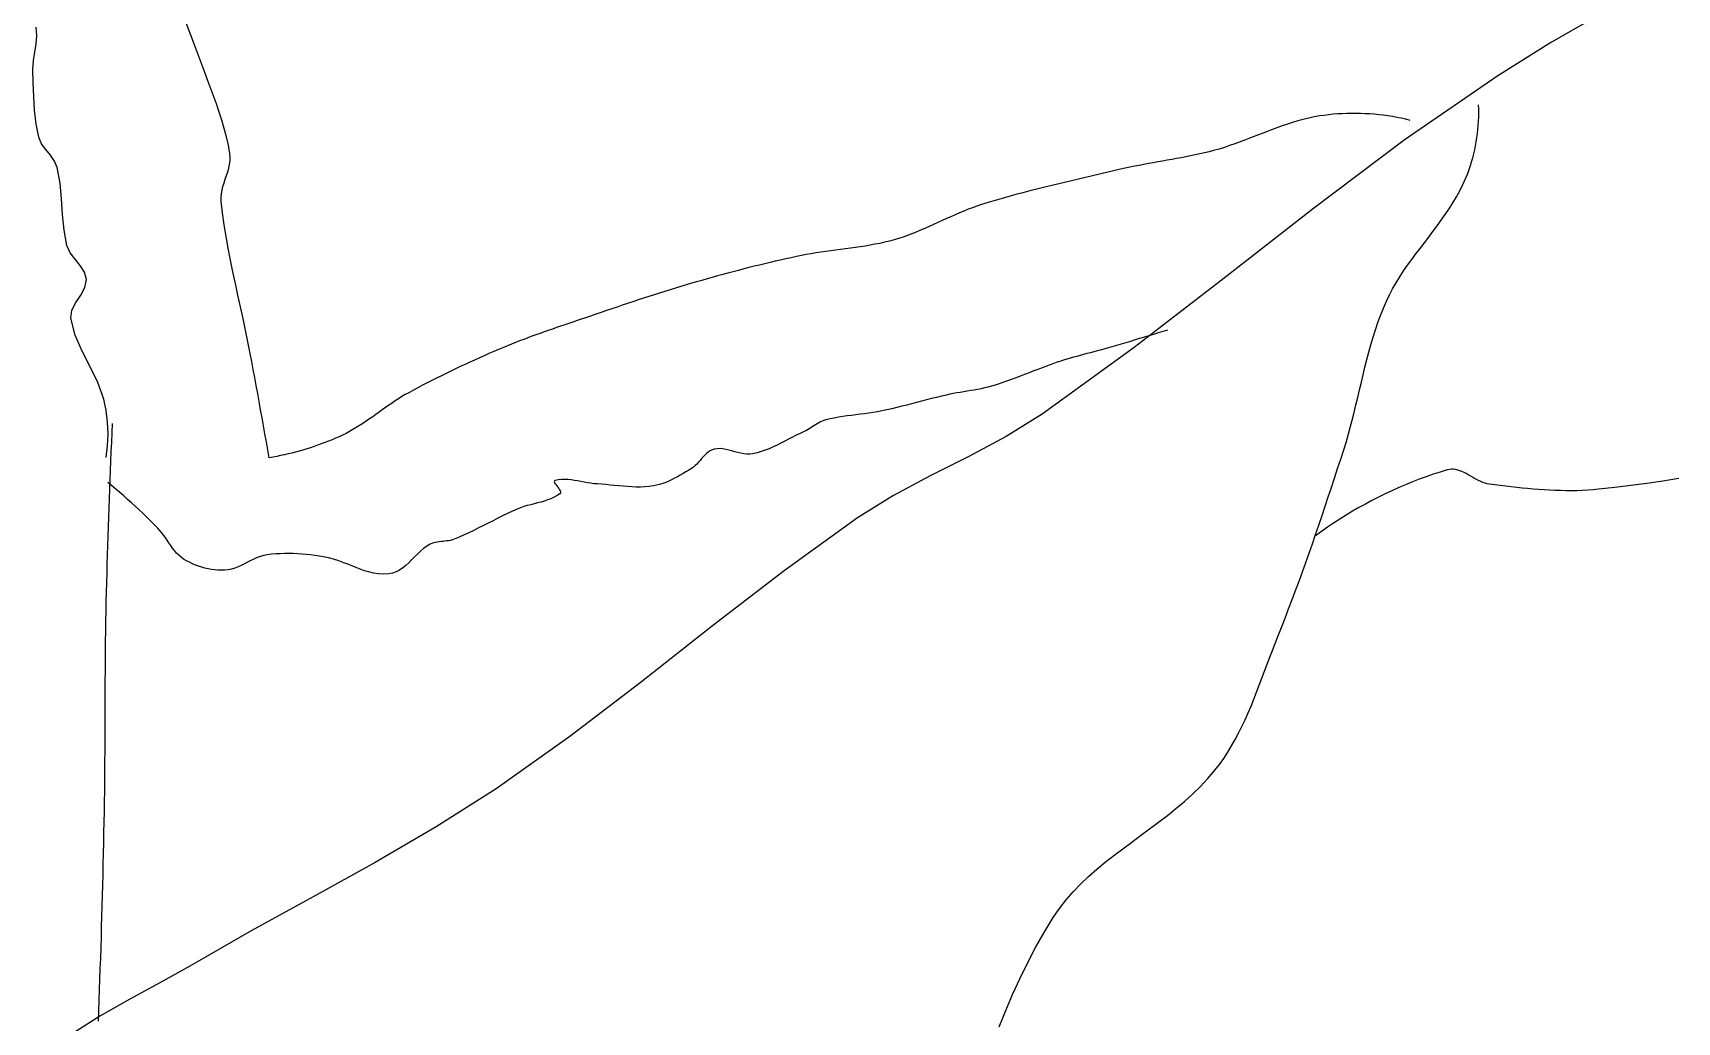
# Model space of a CAD drawing. Header units: millimetres. Extents: x -733 to 20318, y 212 to 20507.
# Drawn here: x 14593 to 15343, y 15211 to 15662 of the extents above; entities that cross this region are included whole.
import ezdxf

# ---------------------------------------------------------------- set-up
doc = ezdxf.new("R2010")
doc.units = ezdxf.units.MM
doc.layers.get('0').update_dxf_attribs({"color": 250})

msp = doc.modelspace()

# ---------------------------------------------------------------- linework, layer by layer
at = {"color": 18, "true_color": 0x000000}
for p, q in [((15310.58, 15672.04), (15285.47, 15657.67)), ((14594.85, 15660.8), (14594.57, 15664.59)), ((14665.06, 15660.92), (14662.91, 15666.51)), ((14593.84, 15653.15), (14594.49, 15656.98)), ((14594.49, 15656.98), (14594.85, 15660.8)), ((14667.14, 15655.3), (14665.06, 15660.92)), ((15285.47, 15657.67), (15261, 15642.38)), ((14593.03, 15645.46), (14593.24, 15649.3)), ((14593.24, 15649.3), (14593.84, 15653.15)), ((14668.49, 15651.63), (14667.14, 15655.3)), ((14669.87, 15647.96), (14668.49, 15651.63)), ((14593.17, 15639.2), (14593.03, 15645.46)), ((14671.28, 15644.29), (14669.87, 15647.96)), ((14672.68, 15640.62), (14671.28, 15644.29)), ((14674.08, 15636.95), (14672.68, 15640.62)), ((15261, 15642.38), (15218.39, 15613.07)), ((14593.39, 15632.94), (14593.17, 15639.2)), ((14675.45, 15633.27), (14674.08, 15636.95)), ((14676.77, 15629.57), (14675.45, 15633.27)), ((14593.81, 15626.69), (14593.39, 15632.94)), ((14594.57, 15620.49), (14593.81, 15626.69)), ((14678.03, 15625.86), (14676.77, 15629.57)), ((14679.22, 15622.13), (14678.03, 15625.86)), ((15252.35, 15627.26), (15252.28, 15629.11)), ((15252.37, 15625.4), (15252.35, 15627.26)), ((14595.79, 15614.38), (14594.57, 15620.49)), ((14680.31, 15618.38), (14679.22, 15622.13)), ((14681.3, 15614.6), (14680.31, 15618.38)), ((15160.27, 15618.69), (15157.88, 15617.8)), ((15162.67, 15619.55), (15160.27, 15618.69)), ((15165.07, 15620.38), (15162.67, 15619.55)), ((15167.49, 15621.15), (15165.07, 15620.38)), ((15169.92, 15621.88), (15167.49, 15621.15)), ((15172.36, 15622.54), (15169.92, 15621.88)), ((15174.83, 15623.13), (15172.36, 15622.54)), ((15177.31, 15623.65), (15174.83, 15623.13)), ((15179.81, 15624.08), (15177.31, 15623.65)), ((15181.85, 15624.37), (15179.81, 15624.08)), ((15183.91, 15624.62), (15181.85, 15624.37)), ((15185.97, 15624.83), (15183.91, 15624.62)), ((15188.04, 15625), (15185.97, 15624.83)), ((15190.12, 15625.12), (15188.04, 15625)), ((15192.2, 15625.21), (15190.12, 15625.12)), ((15194.28, 15625.25), (15192.2, 15625.21)), ((15196.36, 15625.25), (15194.28, 15625.25)), ((15198.45, 15625.21), (15196.36, 15625.25)), ((15200.53, 15625.13), (15198.45, 15625.21)), ((15202.61, 15625.01), (15200.53, 15625.13)), ((15204.69, 15624.85), (15202.61, 15625.01)), ((15206.76, 15624.64), (15204.69, 15624.85)), ((15208.83, 15624.4), (15206.76, 15624.64)), ((15210.89, 15624.11), (15208.83, 15624.4)), ((15212.95, 15623.79), (15210.89, 15624.11)), ((15214.99, 15623.42), (15212.95, 15623.79)), ((15217.02, 15623.01), (15214.99, 15623.42)), ((15219.04, 15622.56), (15217.02, 15623.01)), ((15221.05, 15622.07), (15219.04, 15622.56)), ((15252, 15617.93), (15252.16, 15619.8)), ((15252.16, 15619.8), (15252.28, 15621.67)), ((15252.28, 15621.67), (15252.35, 15623.53)), ((15252.35, 15623.53), (15252.37, 15625.4)), ((14597.03, 15611.43), (14595.79, 15614.38)), ((14598.91, 15608.74), (14597.03, 15611.43)), ((14682.16, 15610.8), (14681.3, 15614.6)), ((14682.88, 15606.96), (14682.16, 15610.8)), ((15138.76, 15610.57), (15136.34, 15609.77)), ((15141.17, 15611.41), (15138.76, 15610.57)), ((15143.57, 15612.28), (15141.17, 15611.41)), ((15145.96, 15613.18), (15143.57, 15612.28)), ((15148.34, 15614.1), (15145.96, 15613.18)), ((15150.73, 15615.03), (15148.34, 15614.1)), ((15153.11, 15615.96), (15150.73, 15615.03)), ((15155.49, 15616.89), (15153.11, 15615.96)), ((15157.88, 15617.8), (15155.49, 15616.89)), ((15218.39, 15613.07), (15177.02, 15581.97)), ((15250.52, 15608.66), (15250.91, 15610.51)), ((15250.91, 15610.51), (15251.25, 15612.35)), ((15251.25, 15612.35), (15251.54, 15614.21)), ((15251.54, 15614.21), (15251.79, 15616.07)), ((15251.79, 15616.07), (15252, 15617.93)), ((14601.01, 15606.15), (14598.91, 15608.74)), ((14602.9, 15603.47), (14601.01, 15606.15)), ((14604.17, 15600.52), (14602.9, 15603.47)), ((14682.75, 15601.95), (14682.99, 15603.62)), ((14683.04, 15605.29), (14682.88, 15606.96)), ((14682.99, 15603.62), (14683.04, 15605.29)), ((15105.99, 15603.12), (15103.85, 15602.74)), ((15108.12, 15603.5), (15105.99, 15603.12)), ((15110.26, 15603.88), (15108.12, 15603.5)), ((15112.39, 15604.26), (15110.26, 15603.88)), ((15114.53, 15604.65), (15112.39, 15604.26)), ((15116.66, 15605.05), (15114.53, 15604.65)), ((15118.79, 15605.46), (15116.66, 15605.05)), ((15120.91, 15605.88), (15118.79, 15605.46)), ((15123.03, 15606.32), (15120.91, 15605.88)), ((15125.15, 15606.79), (15123.03, 15606.32)), ((15127.26, 15607.28), (15125.15, 15606.79)), ((15129.36, 15607.79), (15127.26, 15607.28)), ((15131.46, 15608.33), (15129.36, 15607.79)), ((15133.91, 15609.02), (15131.46, 15608.33)), ((15136.34, 15609.77), (15133.91, 15609.02)), ((15248.55, 15601.43), (15249.1, 15603.21)), ((15249.1, 15603.21), (15249.62, 15605.02)), ((15249.62, 15605.02), (15250.09, 15606.84)), ((15250.09, 15606.84), (15250.52, 15608.66)), ((14605.48, 15593.49), (14604.17, 15600.52)), ((14680.78, 15595.3), (14681.35, 15596.96)), ((14681.35, 15596.96), (14681.89, 15598.63)), ((14681.89, 15598.63), (14682.37, 15600.29)), ((14682.37, 15600.29), (14682.75, 15601.95)), ((15073.03, 15596.07), (15069.84, 15595.33)), ((15076.22, 15596.81), (15073.03, 15596.07)), ((15079.41, 15597.55), (15076.22, 15596.81)), ((15082.6, 15598.29), (15079.41, 15597.55)), ((15085.78, 15599.02), (15082.6, 15598.29)), ((15088.97, 15599.76), (15085.78, 15599.02)), ((15091.08, 15600.24), (15088.97, 15599.76)), ((15093.2, 15600.7), (15091.08, 15600.24)), ((15095.33, 15601.14), (15093.2, 15600.7)), ((15097.45, 15601.56), (15095.33, 15601.14)), ((15099.58, 15601.96), (15097.45, 15601.56)), ((15101.72, 15602.36), (15099.58, 15601.96)), ((15103.85, 15602.74), (15101.72, 15602.36)), ((15245.89, 15594.45), (15246.62, 15596.17)), ((15246.62, 15596.17), (15247.3, 15597.9)), ((15247.3, 15597.9), (15247.95, 15599.65)), ((15247.95, 15599.65), (15248.55, 15601.43)), ((14606.13, 15586.33), (14605.48, 15593.49)), ((14678.83, 15586.94), (14678.97, 15588.62)), ((14678.97, 15588.62), (14679.27, 15590.3)), ((14679.27, 15590.3), (14679.7, 15591.97)), ((14679.7, 15591.97), (14680.21, 15593.63)), ((14680.21, 15593.63), (14680.78, 15595.3)), ((15041.27, 15588.21), (15038.11, 15587.34)), ((15044.43, 15589.06), (15041.27, 15588.21)), ((15047.59, 15589.89), (15044.43, 15589.06)), ((15050.76, 15590.7), (15047.59, 15589.89)), ((15053.93, 15591.5), (15050.76, 15590.7)), ((15057.11, 15592.28), (15053.93, 15591.5)), ((15060.29, 15593.06), (15057.11, 15592.28)), ((15063.47, 15593.82), (15060.29, 15593.06)), ((15066.66, 15594.58), (15063.47, 15593.82)), ((15069.84, 15595.33), (15066.66, 15594.58)), ((15242.19, 15587.14), (15243.71, 15589.92)), ((15243.71, 15589.92), (15245.13, 15592.77)), ((15245.13, 15592.77), (15245.89, 15594.45)), ((14606.56, 15579.14), (14606.13, 15586.33)), ((14678.89, 15585.26), (14678.83, 15586.94)), ((14679.51, 15579.85), (14678.89, 15585.26)), ((15017.5, 15580.72), (15015.52, 15579.89)), ((15019.49, 15581.52), (15017.5, 15580.72)), ((15021.5, 15582.27), (15019.49, 15581.52)), ((15023.52, 15582.99), (15021.5, 15582.27)), ((15025.56, 15583.65), (15023.52, 15582.99)), ((15028.69, 15584.61), (15025.56, 15583.65)), ((15031.82, 15585.55), (15028.69, 15584.61)), ((15034.96, 15586.46), (15031.82, 15585.55)), ((15038.11, 15587.34), (15034.96, 15586.46)), ((15177.02, 15581.97), (15136.19, 15550.1)), ((15237.1, 15579.1), (15238.87, 15581.74)), ((15238.87, 15581.74), (15240.58, 15584.42)), ((15240.58, 15584.42), (15242.19, 15587.14)), ((14607.22, 15571.98), (14606.56, 15579.14)), ((14680.26, 15574.47), (14679.51, 15579.85)), ((14681.12, 15569.1), (14680.26, 15574.47)), ((15001.79, 15573.7), (14999.82, 15572.83)), ((15003.75, 15574.59), (15001.79, 15573.7)), ((15005.71, 15575.49), (15003.75, 15574.59)), ((15007.66, 15576.38), (15005.71, 15575.49)), ((15009.62, 15577.28), (15007.66, 15576.38)), ((15011.58, 15578.17), (15009.62, 15577.28)), ((15013.55, 15579.04), (15011.58, 15578.17)), ((15015.52, 15579.89), (15013.55, 15579.04)), ((15231.46, 15571.36), (15233.38, 15573.92)), ((15233.38, 15573.92), (15235.26, 15576.5)), ((15235.26, 15576.5), (15237.1, 15579.1)), ((14608.55, 15564.96), (14607.22, 15571.98)), ((14682.08, 15563.74), (14681.12, 15569.1)), ((14976.98, 15565.56), (14974.76, 15565.15)), ((14979.19, 15566.01), (14976.98, 15565.56)), ((14981.39, 15566.5), (14979.19, 15566.01)), ((14983.58, 15567.03), (14981.39, 15566.5)), ((14985.76, 15567.61), (14983.58, 15567.03)), ((14987.82, 15568.22), (14985.76, 15567.61)), ((14989.86, 15568.89), (14987.82, 15568.22)), ((14991.87, 15569.6), (14989.86, 15568.89)), ((14993.88, 15570.36), (14991.87, 15569.6)), ((14995.87, 15571.15), (14993.88, 15570.36)), ((14997.85, 15571.98), (14995.87, 15571.15)), ((14999.82, 15572.83), (14997.85, 15571.98)), ((15225.61, 15563.73), (15227.56, 15566.27)), ((15227.56, 15566.27), (15229.52, 15568.81)), ((15229.52, 15568.81), (15231.46, 15571.36)), ((14610.02, 15561.73), (14608.55, 15564.96)), ((14612.24, 15558.78), (14610.02, 15561.73)), ((14614.62, 15555.91), (14612.24, 15558.78)), ((14683.11, 15558.4), (14682.08, 15563.74)), ((14684.21, 15553.06), (14683.11, 15558.4)), ((14933.99, 15558.39), (14931.58, 15557.84)), ((14936.41, 15558.94), (14933.99, 15558.39)), ((14938.82, 15559.47), (14936.41, 15558.94)), ((14941.24, 15560), (14938.82, 15559.47)), ((14943.45, 15560.45), (14941.24, 15560)), ((14945.67, 15560.87), (14943.45, 15560.45)), ((14947.9, 15561.25), (14945.67, 15560.87)), ((14950.13, 15561.61), (14947.9, 15561.25)), ((14952.37, 15561.95), (14950.13, 15561.61)), ((14954.61, 15562.27), (14952.37, 15561.95)), ((14956.85, 15562.57), (14954.61, 15562.27)), ((14959.09, 15562.87), (14956.85, 15562.57)), ((14961.34, 15563.17), (14959.09, 15562.87)), ((14963.58, 15563.46), (14961.34, 15563.17)), ((14965.83, 15563.77), (14963.58, 15563.46)), ((14968.07, 15564.08), (14965.83, 15563.77)), ((14970.3, 15564.42), (14968.07, 15564.08)), ((14972.53, 15564.77), (14970.3, 15564.42)), ((14974.76, 15565.15), (14972.53, 15564.77)), ((15219.91, 15556.04), (15221.77, 15558.62)), ((15221.77, 15558.62), (15223.68, 15561.19)), ((15223.68, 15561.19), (15225.61, 15563.73)), ((14616.56, 15552.92), (14614.62, 15555.91)), ((14617.46, 15549.6), (14616.56, 15552.92)), ((14685.35, 15547.74), (14684.21, 15553.06)), ((14905.21, 15551.14), (14902.83, 15550.48)), ((14907.6, 15551.79), (14905.21, 15551.14)), ((14909.99, 15552.43), (14907.6, 15551.79)), ((14912.38, 15553.07), (14909.99, 15552.43)), ((14914.77, 15553.7), (14912.38, 15553.07)), ((14917.16, 15554.32), (14914.77, 15553.7)), ((14919.56, 15554.93), (14917.16, 15554.32)), ((14921.96, 15555.53), (14919.56, 15554.93)), ((14924.36, 15556.12), (14921.96, 15555.53)), ((14926.77, 15556.7), (14924.36, 15556.12)), ((14929.17, 15557.28), (14926.77, 15556.7)), ((14931.58, 15557.84), (14929.17, 15557.28)), ((15214.67, 15548.08), (15216.34, 15550.77)), ((15216.34, 15550.77), (15218.09, 15553.42)), ((15218.09, 15553.42), (15219.91, 15556.04)), ((14614.85, 15542.42), (14616.77, 15545.92)), ((14616.77, 15545.92), (14617.46, 15549.6)), ((14686.52, 15542.41), (14685.35, 15547.74)), ((14878.72, 15543.33), (14876.3, 15542.55)), ((14881.14, 15544.09), (14878.72, 15543.33)), ((14883.57, 15544.85), (14881.14, 15544.09)), ((14886, 15545.6), (14883.57, 15544.85)), ((14888.43, 15546.34), (14886, 15545.6)), ((14890.87, 15547.06), (14888.43, 15546.34)), ((14893.31, 15547.78), (14890.87, 15547.06)), ((14895.68, 15548.46), (14893.31, 15547.78)), ((14898.06, 15549.14), (14895.68, 15548.46)), ((14900.44, 15549.82), (14898.06, 15549.14)), ((14902.83, 15550.48), (14900.44, 15549.82)), ((15136.19, 15550.1), (15095.17, 15518.49)), ((15211.61, 15542.53), (15213.09, 15545.33)), ((15213.09, 15545.33), (15214.67, 15548.08)), ((14610.78, 15535.5), (14612.57, 15538.99)), ((14612.57, 15538.99), (14614.85, 15542.42)), ((14687.69, 15537.09), (14686.52, 15542.41)), ((14688.86, 15531.76), (14687.69, 15537.09)), ((14856.99, 15536.14), (14854.59, 15535.32)), ((14859.4, 15536.95), (14856.99, 15536.14)), ((14861.81, 15537.77), (14859.4, 15536.95)), ((14864.22, 15538.58), (14861.81, 15537.77)), ((14866.63, 15539.38), (14864.22, 15538.58)), ((14869.05, 15540.18), (14866.63, 15539.38)), ((14871.46, 15540.98), (14869.05, 15540.18)), ((14873.88, 15541.77), (14871.46, 15540.98)), ((14876.3, 15542.55), (14873.88, 15541.77)), ((15207.56, 15533.17), (15208.85, 15536.43)), ((15208.85, 15536.43), (15210.25, 15539.67)), ((15210.25, 15539.67), (15211.61, 15542.53)), ((14610.36, 15531.85), (14610.78, 15535.5)), ((14612.33, 15524.22), (14610.36, 15531.85)), ((14690, 15526.43), (14688.86, 15531.76)), ((14833.67, 15528.22), (14831.79, 15527.58)), ((14835.55, 15528.85), (14833.67, 15528.22)), ((14837.44, 15529.49), (14835.55, 15528.85)), ((14839.32, 15530.12), (14837.44, 15529.49)), ((14841.2, 15530.76), (14839.32, 15530.12)), ((14843.08, 15531.39), (14841.2, 15530.76)), ((14844.96, 15532.03), (14843.08, 15531.39)), ((14847.37, 15532.85), (14844.96, 15532.03)), ((14849.77, 15533.67), (14847.37, 15532.85)), ((14852.18, 15534.5), (14849.77, 15533.67)), ((14854.59, 15535.32), (14852.18, 15534.5)), ((15205.22, 15526.53), (15206.35, 15529.86)), ((15206.35, 15529.86), (15207.56, 15533.17)), ((14615.5, 15516.92), (14612.33, 15524.22)), ((14691.1, 15521.1), (14690, 15526.43)), ((14692.14, 15515.75), (14691.1, 15521.1)), ((14813.12, 15520.82), (14811.28, 15520.08)), ((14814.97, 15521.54), (14813.12, 15520.82)), ((14816.83, 15522.24), (14814.97, 15521.54)), ((14818.69, 15522.94), (14816.83, 15522.24)), ((14820.55, 15523.63), (14818.69, 15522.94)), ((14822.42, 15524.3), (14820.55, 15523.63)), ((14824.29, 15524.97), (14822.42, 15524.3)), ((14826.16, 15525.63), (14824.29, 15524.97)), ((14828.04, 15526.28), (14826.16, 15525.63)), ((14829.91, 15526.93), (14828.04, 15526.28)), ((14831.79, 15527.58), (14829.91, 15526.93)), ((15091.37, 15520.71), (15089.26, 15520.08)), ((15093.48, 15521.33), (15091.37, 15520.71)), ((15095.6, 15521.96), (15093.48, 15521.33)), ((15097.71, 15522.59), (15095.6, 15521.96)), ((15099.81, 15523.22), (15097.71, 15522.59)), ((15101.92, 15523.86), (15099.81, 15523.22)), ((15104.03, 15524.5), (15101.92, 15523.86)), ((15106.14, 15525.14), (15104.03, 15524.5)), ((15108.24, 15525.79), (15106.14, 15525.14)), ((15110.35, 15526.44), (15108.24, 15525.79)), ((15203.17, 15519.8), (15204.16, 15523.18)), ((15204.16, 15523.18), (15205.22, 15526.53)), ((14619.19, 15509.76), (14615.5, 15516.92)), ((14692.82, 15512.1), (14692.14, 15515.75)), ((14796.63, 15513.79), (14794.45, 15512.8)), ((14798.82, 15514.76), (14796.63, 15513.79)), ((14801.01, 15515.72), (14798.82, 15514.76)), ((14803.21, 15516.68), (14801.01, 15515.72)), ((14805.41, 15517.63), (14803.21, 15516.68)), ((14807.61, 15518.56), (14805.41, 15517.63)), ((14809.44, 15519.33), (14807.61, 15518.56)), ((14811.28, 15520.08), (14809.44, 15519.33)), ((15095.17, 15518.49), (15053.26, 15488.12)), ((15064.48, 15513.18), (15062.96, 15512.72)), ((15066.01, 15513.63), (15064.48, 15513.18)), ((15067.55, 15514.06), (15066.01, 15513.63)), ((15069.08, 15514.48), (15067.55, 15514.06)), ((15070.62, 15514.9), (15069.08, 15514.48)), ((15072.16, 15515.31), (15070.62, 15514.9)), ((15073.7, 15515.72), (15072.16, 15515.31)), ((15075.24, 15516.13), (15073.7, 15515.72)), ((15076.78, 15516.54), (15075.24, 15516.13)), ((15078.31, 15516.95), (15076.78, 15516.54)), ((15079.85, 15517.37), (15078.31, 15516.95)), ((15081.39, 15517.8), (15079.85, 15517.37)), ((15082.92, 15518.23), (15081.39, 15517.8)), ((15085.03, 15518.85), (15082.92, 15518.23)), ((15087.15, 15519.46), (15085.03, 15518.85)), ((15089.26, 15520.08), (15087.15, 15519.46)), ((15201.32, 15512.99), (15202.22, 15516.4)), ((15202.22, 15516.4), (15203.17, 15519.8)), ((14622.7, 15502.53), (14619.19, 15509.76)), ((14693.5, 15508.45), (14692.82, 15512.1)), ((14694.18, 15504.79), (14693.5, 15508.45)), ((14779.29, 15505.64), (14777.14, 15504.57)), ((14781.44, 15506.69), (14779.29, 15505.64)), ((14783.59, 15507.74), (14781.44, 15506.69)), ((14785.76, 15508.77), (14783.59, 15507.74)), ((14787.92, 15509.79), (14785.76, 15508.77)), ((14790.09, 15510.81), (14787.92, 15509.79)), ((14792.27, 15511.81), (14790.09, 15510.81)), ((14794.45, 15512.8), (14792.27, 15511.81)), ((15043.93, 15505.7), (15042.21, 15505.04)), ((15045.64, 15506.36), (15043.93, 15505.7)), ((15047.35, 15507.02), (15045.64, 15506.36)), ((15049.06, 15507.68), (15047.35, 15507.02)), ((15050.78, 15508.32), (15049.06, 15507.68)), ((15052.5, 15508.95), (15050.78, 15508.32)), ((15053.3, 15509.25), (15052.5, 15508.95)), ((15054.1, 15509.54), (15053.3, 15509.25)), ((15054.91, 15509.85), (15054.1, 15509.54)), ((15055.71, 15510.15), (15054.91, 15509.85)), ((15056.51, 15510.45), (15055.71, 15510.15)), ((15057.3, 15510.75), (15056.51, 15510.45)), ((15058.11, 15511.05), (15057.3, 15510.75)), ((15058.91, 15511.35), (15058.11, 15511.05)), ((15059.71, 15511.64), (15058.91, 15511.35)), ((15060.52, 15511.93), (15059.71, 15511.64)), ((15061.33, 15512.2), (15060.52, 15511.93)), ((15062.14, 15512.47), (15061.33, 15512.2)), ((15062.96, 15512.72), (15062.14, 15512.47)), ((15198.81, 15502.68), (15199.63, 15506.12)), ((15199.63, 15506.12), (15200.46, 15509.56)), ((15200.46, 15509.56), (15201.32, 15512.99)), ((14625.32, 15495.04), (14622.7, 15502.53)), ((14694.86, 15501.14), (14694.18, 15504.79)), ((14695.53, 15497.49), (14694.86, 15501.14)), ((14766.52, 15499.06), (14764.41, 15497.92)), ((14768.63, 15500.18), (14766.52, 15499.06)), ((14770.75, 15501.3), (14768.63, 15500.18)), ((14772.87, 15502.4), (14770.75, 15501.3)), ((14775.01, 15503.49), (14772.87, 15502.4)), ((14777.14, 15504.57), (14775.01, 15503.49)), ((15015.91, 15498.07), (15014.32, 15497.79)), ((15017.49, 15498.33), (15015.91, 15498.07)), ((15019.08, 15498.6), (15017.49, 15498.33)), ((15020.67, 15498.86), (15019.08, 15498.6)), ((15022.25, 15499.14), (15020.67, 15498.86)), ((15023.83, 15499.43), (15022.25, 15499.14)), ((15025.41, 15499.74), (15023.83, 15499.43)), ((15026.98, 15500.08), (15025.41, 15499.74)), ((15028.54, 15500.46), (15026.98, 15500.08)), ((15030.09, 15500.87), (15028.54, 15500.46)), ((15031.85, 15501.39), (15030.09, 15500.87)), ((15033.59, 15501.94), (15031.85, 15501.39)), ((15035.33, 15502.52), (15033.59, 15501.94)), ((15037.06, 15503.12), (15035.33, 15502.52)), ((15038.78, 15503.74), (15037.06, 15503.12)), ((15040.5, 15504.39), (15038.78, 15503.74)), ((15042.21, 15505.04), (15040.5, 15504.39)), ((15197.19, 15495.78), (15198, 15499.23)), ((15198, 15499.23), (15198.81, 15502.68)), ((14626.42, 15489.81), (14625.32, 15495.04)), ((14696.2, 15493.83), (14695.53, 15497.49)), ((14696.87, 15490.18), (14696.2, 15493.83)), ((14753.84, 15491.15), (14752.37, 15490.11)), ((14755.31, 15492.18), (14753.84, 15491.15)), ((14756.79, 15493.2), (14755.31, 15492.18)), ((14758.28, 15494.2), (14756.79, 15493.2)), ((14759.79, 15495.18), (14758.28, 15494.2)), ((14761.31, 15496.13), (14759.79, 15495.18)), ((14762.85, 15497.04), (14761.31, 15496.13)), ((14764.41, 15497.92), (14762.85, 15497.04)), ((14984.68, 15490.61), (14982.41, 15490.1)), ((14986.95, 15491.16), (14984.68, 15490.61)), ((14989.22, 15491.71), (14986.95, 15491.16)), ((14991.48, 15492.29), (14989.22, 15491.71)), ((14993.74, 15492.87), (14991.48, 15492.29)), ((14996, 15493.46), (14993.74, 15492.87)), ((14998.26, 15494.05), (14996, 15493.46)), ((15000.52, 15494.64), (14998.26, 15494.05)), ((15002.78, 15495.22), (15000.52, 15494.64)), ((15005.05, 15495.78), (15002.78, 15495.22)), ((15007.32, 15496.33), (15005.05, 15495.78)), ((15009.59, 15496.86), (15007.32, 15496.33)), ((15011.16, 15497.19), (15009.59, 15496.86)), ((15012.74, 15497.5), (15011.16, 15497.19)), ((15014.32, 15497.79), (15012.74, 15497.5)), ((15195.54, 15488.89), (15196.37, 15492.33)), ((15196.37, 15492.33), (15197.19, 15495.78)), ((14627.09, 15484.48), (14626.42, 15489.81)), ((14627.32, 15479.11), (14627.09, 15484.48)), ((14629.16, 15479.56), (14629.36, 15483.83)), ((14697.53, 15486.52), (14696.87, 15490.18)), ((14698.2, 15482.87), (14697.53, 15486.52)), ((14743.54, 15483.92), (14742.04, 15482.94)), ((14745.03, 15484.92), (14743.54, 15483.92)), ((14746.51, 15485.94), (14745.03, 15484.92)), ((14747.98, 15486.97), (14746.51, 15485.94)), ((14749.45, 15488.01), (14747.98, 15486.97)), ((14750.91, 15489.06), (14749.45, 15488.01)), ((14752.37, 15490.11), (14750.91, 15489.06)), ((14949.93, 15483.3), (14949.2, 15482.83)), ((14950.68, 15483.74), (14949.93, 15483.3)), ((14951.43, 15484.17), (14950.68, 15483.74)), ((14952.2, 15484.56), (14951.43, 15484.17)), ((14952.98, 15484.91), (14952.2, 15484.56)), ((14953.78, 15485.22), (14952.98, 15484.91)), ((14954.61, 15485.47), (14953.78, 15485.22)), ((14956.54, 15485.95), (14954.61, 15485.47)), ((14958.48, 15486.36), (14956.54, 15485.95)), ((14960.43, 15486.72), (14958.48, 15486.36)), ((14962.39, 15487.04), (14960.43, 15486.72)), ((14964.36, 15487.32), (14962.39, 15487.04)), ((14966.34, 15487.59), (14964.36, 15487.32)), ((14968.31, 15487.84), (14966.34, 15487.59)), ((14970.29, 15488.08), (14968.31, 15487.84)), ((14972.27, 15488.34), (14970.29, 15488.08)), ((14974.24, 15488.6), (14972.27, 15488.34)), ((14976.21, 15488.9), (14974.24, 15488.6)), ((14978.17, 15489.23), (14976.21, 15488.9)), ((14980.13, 15489.61), (14978.17, 15489.23)), ((14982.41, 15490.1), (14980.13, 15489.61)), ((15053.26, 15488.12), (15036.87, 15477.93)), ((15193.78, 15482.04), (15194.68, 15485.46)), ((15194.68, 15485.46), (15195.54, 15488.89)), ((14627.11, 15473.74), (14627.32, 15479.11)), ((14628.97, 15475.29), (14629.16, 15479.56)), ((14698.86, 15479.21), (14698.2, 15482.87)), ((14699.52, 15475.55), (14698.86, 15479.21)), ((14700.18, 15471.9), (14699.52, 15475.55)), ((14727.81, 15475.81), (14726.18, 15475.17)), ((14729.43, 15476.47), (14727.81, 15475.81)), ((14731.04, 15477.16), (14729.43, 15476.47)), ((14732.64, 15477.87), (14731.04, 15477.16)), ((14734.23, 15478.6), (14732.64, 15477.87)), ((14735.84, 15479.38), (14734.23, 15478.6)), ((14737.43, 15480.21), (14735.84, 15479.38)), ((14738.98, 15481.09), (14737.43, 15480.21)), ((14740.52, 15482), (14738.98, 15481.09)), ((14742.04, 15482.94), (14740.52, 15482)), ((14935.89, 15475.76), (14934.12, 15474.86)), ((14937.64, 15476.67), (14935.89, 15475.76)), ((14939.4, 15477.58), (14937.64, 15476.67)), ((14941.15, 15478.48), (14939.4, 15477.58)), ((14942.92, 15479.36), (14941.15, 15478.48)), ((14944.69, 15480.2), (14942.92, 15479.36)), ((14945.46, 15480.59), (14944.69, 15480.2)), ((14946.23, 15481), (14945.46, 15480.59)), ((14946.98, 15481.44), (14946.23, 15481)), ((14947.72, 15481.9), (14946.98, 15481.44)), ((14948.46, 15482.37), (14947.72, 15481.9)), ((14949.2, 15482.83), (14948.46, 15482.37)), ((15036.87, 15477.93), (15019.8, 15468.83)), ((15191.85, 15475.25), (15192.84, 15478.63)), ((15192.84, 15478.63), (15193.78, 15482.04)), ((14626.47, 15468.44), (14627.11, 15473.74)), ((14628.59, 15466.74), (14628.78, 15471.01)), ((14628.78, 15471.01), (14628.97, 15475.29)), ((14700.83, 15468.24), (14700.18, 15471.9)), ((14702.55, 15468.54), (14700.83, 15468.24)), ((14704.27, 15468.86), (14702.55, 15468.54)), ((14705.99, 15469.21), (14704.27, 15468.86)), ((14707.71, 15469.58), (14705.99, 15469.21)), ((14709.41, 15469.97), (14707.71, 15469.58)), ((14711.12, 15470.39), (14709.41, 15469.97)), ((14712.82, 15470.83), (14711.12, 15470.39)), ((14714.51, 15471.29), (14712.82, 15470.83)), ((14716.2, 15471.78), (14714.51, 15471.29)), ((14717.88, 15472.28), (14716.2, 15471.78)), ((14719.56, 15472.82), (14717.88, 15472.28)), ((14721.22, 15473.37), (14719.56, 15472.82)), ((14722.88, 15473.95), (14721.22, 15473.37)), ((14724.53, 15474.55), (14722.88, 15473.95)), ((14726.18, 15475.17), (14724.53, 15474.55)), ((14898.68, 15468.67), (14897.97, 15467.85)), ((14899.41, 15469.45), (14898.68, 15468.67)), ((14900.17, 15470.18), (14899.41, 15469.45)), ((14900.97, 15470.84), (14900.17, 15470.18)), ((14901.81, 15471.4), (14900.97, 15470.84)), ((14902.71, 15471.86), (14901.81, 15471.4)), ((14903.69, 15472.17), (14902.71, 15471.86)), ((14905.02, 15472.39), (14903.69, 15472.17)), ((14906.37, 15472.43), (14905.02, 15472.39)), ((14907.72, 15472.32), (14906.37, 15472.43)), ((14909.07, 15472.09), (14907.72, 15472.32)), ((14910.44, 15471.78), (14909.07, 15472.09)), ((14911.8, 15471.41), (14910.44, 15471.78)), ((14913.17, 15471.03), (14911.8, 15471.41)), ((14914.54, 15470.66), (14913.17, 15471.03)), ((14915.9, 15470.33), (14914.54, 15470.66)), ((14917.27, 15470.08), (14915.9, 15470.33)), ((14918.63, 15469.93), (14917.27, 15470.08)), ((14919.98, 15469.92), (14918.63, 15469.93)), ((14921.32, 15470.09), (14919.98, 15469.92)), ((14923.23, 15470.52), (14921.32, 15470.09)), ((14925.1, 15471.06), (14923.23, 15470.52)), ((14926.95, 15471.69), (14925.1, 15471.06)), ((14928.77, 15472.4), (14926.95, 15471.69)), ((14930.57, 15473.17), (14928.77, 15472.4)), ((14932.35, 15474), (14930.57, 15473.17)), ((14934.12, 15474.86), (14932.35, 15474)), ((15019.8, 15468.83), (15002.5, 15460.1)), ((15189.41, 15467.59), (15190.8, 15471.88)), ((15190.8, 15471.88), (15191.85, 15475.25)), ((14628.24, 15458.2), (14628.41, 15462.47)), ((14628.41, 15462.47), (14628.59, 15466.74)), ((14889.54, 15461.08), (14888.25, 15460.33)), ((14890.82, 15461.85), (14889.54, 15461.08)), ((14892.09, 15462.62), (14890.82, 15461.85)), ((14893.35, 15463.38), (14892.09, 15462.62)), ((14894.22, 15463.97), (14893.35, 15463.38)), ((14895.03, 15464.65), (14894.22, 15463.97)), ((14895.8, 15465.4), (14895.03, 15464.65)), ((14896.54, 15466.19), (14895.8, 15465.4)), ((14897.25, 15467.02), (14896.54, 15466.19)), ((14897.97, 15467.85), (14897.25, 15467.02)), ((15186.6, 15459), (15188.01, 15463.29)), ((15188.01, 15463.29), (15189.41, 15467.59)), ((15231.58, 15460.7), (15228.4, 15459.6)), ((15234.78, 15461.75), (15231.58, 15460.7)), ((15237.99, 15462.73), (15234.78, 15461.75)), ((15238.96, 15462.95), (15237.99, 15462.73)), ((15239.93, 15463.04), (15238.96, 15462.95)), ((15240.89, 15463.01), (15239.93, 15463.04)), ((15241.85, 15462.87), (15240.89, 15463.01)), ((15242.8, 15462.64), (15241.85, 15462.87)), ((15243.75, 15462.33), (15242.8, 15462.64)), ((15244.69, 15461.94), (15243.75, 15462.33)), ((15245.64, 15461.5), (15244.69, 15461.94)), ((15246.59, 15461.02), (15245.64, 15461.5)), ((15247.53, 15460.5), (15246.59, 15461.02)), ((14629.07, 15455.41), (14627.26, 15456.9)), ((14627.91, 15449.65), (14628.08, 15453.92)), ((14628.08, 15453.92), (14628.24, 15458.2)), ((14630.87, 15453.9), (14629.07, 15455.41)), ((14632.66, 15452.37), (14630.87, 15453.9)), ((14830.86, 15457.66), (14830.76, 15457.37)), ((14830.76, 15457.37), (14830.86, 15456.98)), ((14831.19, 15457.85), (14830.86, 15457.66)), ((14830.86, 15456.98), (14831.11, 15456.51)), ((14831.11, 15456.51), (14831.47, 15455.99)), ((14832.63, 15458.15), (14831.19, 15457.85)), ((14831.47, 15455.99), (14831.91, 15455.43)), ((14831.91, 15455.43), (14832.37, 15454.84)), ((14832.37, 15454.84), (14832.82, 15454.25)), ((14834.08, 15458.31), (14832.63, 15458.15)), ((14832.82, 15454.25), (14833.21, 15453.68)), ((14833.21, 15453.68), (14833.5, 15453.14)), ((14833.5, 15453.14), (14833.65, 15452.64)), ((14835.53, 15458.34), (14834.08, 15458.31)), ((14837, 15458.28), (14835.53, 15458.34)), ((14838.47, 15458.14), (14837, 15458.28)), ((14839.94, 15457.93), (14838.47, 15458.14)), ((14841.42, 15457.68), (14839.94, 15457.93)), ((14842.91, 15457.41), (14841.42, 15457.68)), ((14844.4, 15457.12), (14842.91, 15457.41)), ((14845.88, 15456.86), (14844.4, 15457.12)), ((14847.36, 15456.62), (14845.88, 15456.86)), ((14848.85, 15456.43), (14847.36, 15456.62)), ((14850.32, 15456.3), (14848.85, 15456.43)), ((14852.3, 15456.18), (14850.32, 15456.3)), ((14854.27, 15456.01), (14852.3, 15456.18)), ((14856.25, 15455.83), (14854.27, 15456.01)), ((14858.23, 15455.63), (14856.25, 15455.83)), ((14860.21, 15455.43), (14858.23, 15455.63)), ((14862.19, 15455.25), (14860.21, 15455.43)), ((14864.17, 15455.1), (14862.19, 15455.25)), ((14866.15, 15454.98), (14864.17, 15455.1)), ((14868.12, 15454.92), (14866.15, 15454.98)), ((14870.09, 15454.92), (14868.12, 15454.92)), ((14872.05, 15454.99), (14870.09, 15454.92)), ((14874.01, 15455.16), (14872.05, 15454.99)), ((14875.96, 15455.42), (14874.01, 15455.16)), ((14877.4, 15455.71), (14875.96, 15455.42)), ((14878.82, 15456.07), (14877.4, 15455.71)), ((14880.22, 15456.52), (14878.82, 15456.07)), ((14881.6, 15457.03), (14880.22, 15456.52)), ((14882.96, 15457.6), (14881.6, 15457.03)), ((14884.31, 15458.22), (14882.96, 15457.6)), ((14885.63, 15458.89), (14884.31, 15458.22)), ((14886.95, 15459.6), (14885.63, 15458.89)), ((14888.25, 15460.33), (14886.95, 15459.6)), ((15002.5, 15460.1), (14985.42, 15451.01)), ((15183.76, 15450.43), (15185.19, 15454.71)), ((15185.19, 15454.71), (15186.6, 15459)), ((15212.75, 15453.24), (15209.69, 15451.8)), ((15215.84, 15454.62), (15212.75, 15453.24)), ((15218.95, 15455.95), (15215.84, 15454.62)), ((15222.08, 15457.22), (15218.95, 15455.95)), ((15225.23, 15458.44), (15222.08, 15457.22)), ((15228.4, 15459.6), (15225.23, 15458.44)), ((15248.48, 15459.96), (15247.53, 15460.5)), ((15249.43, 15459.41), (15248.48, 15459.96)), ((15250.39, 15458.86), (15249.43, 15459.41)), ((15251.35, 15458.33), (15250.39, 15458.86)), ((15252.31, 15457.83), (15251.35, 15458.33)), ((15253.28, 15457.36), (15252.31, 15457.83)), ((15254.26, 15456.96), (15253.28, 15457.36)), ((15255.25, 15456.61), (15254.26, 15456.96)), ((15256.24, 15456.34), (15255.25, 15456.61)), ((15257.24, 15456.17), (15256.24, 15456.34)), ((15259.72, 15455.85), (15257.24, 15456.17)), ((15262.19, 15455.54), (15259.72, 15455.85)), ((15264.68, 15455.24), (15262.19, 15455.54)), ((15267.16, 15454.95), (15264.68, 15455.24)), ((15269.65, 15454.68), (15267.16, 15454.95)), ((15272.14, 15454.42), (15269.65, 15454.68)), ((15274.63, 15454.18), (15272.14, 15454.42)), ((15277.13, 15453.96), (15274.63, 15454.18)), ((15279.62, 15453.76), (15277.13, 15453.96)), ((15282.12, 15453.59), (15279.62, 15453.76)), ((15284.62, 15453.45), (15282.12, 15453.59)), ((15287.11, 15453.34), (15284.62, 15453.45)), ((15289.61, 15453.26), (15287.11, 15453.34)), ((15292.1, 15453.22), (15289.61, 15453.26)), ((15294.6, 15453.22), (15292.1, 15453.22)), ((15297.09, 15453.25), (15294.6, 15453.22)), ((15299.58, 15453.34), (15297.09, 15453.25)), ((15302.07, 15453.46), (15299.58, 15453.34)), ((15304.55, 15453.64), (15302.07, 15453.46)), ((15307.03, 15453.86), (15304.55, 15453.64)), ((15314.35, 15454.66), (15307.03, 15453.86)), ((15321.66, 15455.56), (15314.35, 15454.66)), ((15328.96, 15456.55), (15321.66, 15455.56)), ((15336.25, 15457.62), (15328.96, 15456.55)), ((15343.53, 15458.76), (15336.25, 15457.62)), ((14627.76, 15445.38), (14627.91, 15449.65)), ((14634.44, 15450.83), (14632.66, 15452.37)), ((14636.2, 15449.28), (14634.44, 15450.83)), ((14637.96, 15447.71), (14636.2, 15449.28)), ((14639.7, 15446.13), (14637.96, 15447.71)), ((14641.42, 15444.53), (14639.7, 15446.13)), ((14816.92, 15445.97), (14815.41, 15445.45)), ((14818.47, 15446.42), (14816.92, 15445.97)), ((14820.03, 15446.84), (14818.47, 15446.42)), ((14821.6, 15447.24), (14820.03, 15446.84)), ((14823.16, 15447.64), (14821.6, 15447.24)), ((14824.72, 15448.05), (14823.16, 15447.64)), ((14826.26, 15448.5), (14824.72, 15448.05)), ((14827.77, 15449), (14826.26, 15448.5)), ((14829.25, 15449.57), (14827.77, 15449)), ((14830.67, 15450.22), (14829.25, 15449.57)), ((14832.05, 15450.99), (14830.67, 15450.22)), ((14833.35, 15451.87), (14832.05, 15450.99)), ((14833.61, 15452.22), (14833.35, 15451.87)), ((14833.65, 15452.64), (14833.61, 15452.22)), ((14985.42, 15451.01), (14969.01, 15440.86)), ((15180.89, 15441.86), (15182.33, 15446.14)), ((15182.33, 15446.14), (15183.76, 15450.43)), ((15200.65, 15447.17), (15197.69, 15445.53)), ((15203.63, 15448.77), (15200.65, 15447.17)), ((15206.65, 15450.31), (15203.63, 15448.77)), ((15209.69, 15451.8), (15206.65, 15450.31)), ((14627.46, 15436.83), (14627.61, 15441.1)), ((14627.61, 15441.1), (14627.76, 15445.38)), ((14643.14, 15442.92), (14641.42, 15444.53)), ((14644.84, 15441.3), (14643.14, 15442.92)), ((14646.53, 15439.67), (14644.84, 15441.3)), ((14648.2, 15438.02), (14646.53, 15439.67)), ((14800.66, 15438.46), (14798.47, 15437.34)), ((14802.85, 15439.57), (14800.66, 15438.46)), ((14805.04, 15440.68), (14802.85, 15439.57)), ((14807.24, 15441.77), (14805.04, 15440.68)), ((14809.46, 15442.84), (14807.24, 15441.77)), ((14811.68, 15443.88), (14809.46, 15442.84)), ((14813.93, 15444.87), (14811.68, 15443.88)), ((14815.41, 15445.45), (14813.93, 15444.87)), ((14969.01, 15440.86), (14935.6, 15416.77)), ((15179.44, 15437.59), (15180.89, 15441.86)), ((15186.19, 15438.45), (15183.4, 15436.56)), ((15189.02, 15440.29), (15186.19, 15438.45)), ((15191.88, 15442.09), (15189.02, 15440.29)), ((15194.77, 15443.83), (15191.88, 15442.09)), ((15197.69, 15445.53), (15194.77, 15443.83)), ((14627.19, 15428.28), (14627.33, 15432.56)), ((14627.33, 15432.56), (14627.46, 15436.83)), ((14649.86, 15436.35), (14648.2, 15438.02)), ((14650.83, 15435.3), (14649.86, 15436.35)), ((14651.75, 15434.19), (14650.83, 15435.3)), ((14652.61, 15433.03), (14651.75, 15434.19)), ((14653.45, 15431.83), (14652.61, 15433.03)), ((14654.26, 15430.62), (14653.45, 15431.83)), ((14655.07, 15429.41), (14654.26, 15430.62)), ((14783.48, 15430.6), (14782.62, 15430.44)), ((14784.31, 15430.82), (14783.48, 15430.6)), ((14785.13, 15431.11), (14784.31, 15430.82)), ((14787.39, 15432.05), (14785.13, 15431.11)), ((14789.64, 15433.05), (14787.39, 15432.05)), ((14791.86, 15434.08), (14789.64, 15433.05)), ((14794.07, 15435.15), (14791.86, 15434.08)), ((14796.27, 15436.24), (14794.07, 15435.15)), ((14798.47, 15437.34), (14796.27, 15436.24)), ((15176.49, 15429.05), (15177.97, 15433.32)), ((15180.65, 15434.62), (15177.94, 15432.63)), ((15177.97, 15433.32), (15179.44, 15437.59)), ((15183.4, 15436.56), (15180.65, 15434.62)), ((14626.94, 15419.73), (14627.07, 15424.01)), ((14627.07, 15424.01), (14627.19, 15428.28)), ((14655.9, 15428.21), (14655.07, 15429.41)), ((14656.74, 15427.03), (14655.9, 15428.21)), ((14657.62, 15425.9), (14656.74, 15427.03)), ((14658.54, 15424.82), (14657.62, 15425.9)), ((14659.54, 15423.81), (14658.54, 15424.82)), ((14660.6, 15422.89), (14659.54, 15423.81)), ((14696.82, 15423.28), (14695.32, 15422.72)), ((14698.34, 15423.71), (14696.82, 15423.28)), ((14699.9, 15424.01), (14698.34, 15423.71)), ((14701.86, 15424.24), (14699.9, 15424.01)), ((14703.82, 15424.41), (14701.86, 15424.24)), ((14705.8, 15424.52), (14703.82, 15424.41)), ((14707.77, 15424.58), (14705.8, 15424.52)), ((14709.75, 15424.58), (14707.77, 15424.58)), ((14711.74, 15424.54), (14709.75, 15424.58)), ((14713.72, 15424.44), (14711.74, 15424.54)), ((14715.7, 15424.31), (14713.72, 15424.44)), ((14717.68, 15424.14), (14715.7, 15424.31)), ((14719.65, 15423.93), (14717.68, 15424.14)), ((14721.62, 15423.69), (14719.65, 15423.93)), ((14723.58, 15423.42), (14721.62, 15423.69)), ((14725.54, 15423.12), (14723.58, 15423.42)), ((14727.87, 15422.66), (14725.54, 15423.12)), ((14768.39, 15424.36), (14767.05, 15423.03)), ((14769.74, 15425.63), (14768.39, 15424.36)), ((14771.14, 15426.83), (14769.74, 15425.63)), ((14772.6, 15427.91), (14771.14, 15426.83)), ((14774.13, 15428.83), (14772.6, 15427.91)), ((14774.91, 15429.19), (14774.13, 15428.83)), ((14775.71, 15429.47), (14774.91, 15429.19)), ((14776.54, 15429.68), (14775.71, 15429.47)), ((14777.39, 15429.84), (14776.54, 15429.68)), ((14778.25, 15429.97), (14777.39, 15429.84)), ((14779.13, 15430.06), (14778.25, 15429.97)), ((14780, 15430.14), (14779.13, 15430.06)), ((14780.88, 15430.22), (14780, 15430.14)), ((14781.76, 15430.32), (14780.88, 15430.22)), ((14782.62, 15430.44), (14781.76, 15430.32)), ((15173.49, 15420.53), (15175, 15424.79)), ((15175, 15424.79), (15176.49, 15429.05)), ((14626.83, 15415.46), (14626.94, 15419.73)), ((14661.76, 15422.07), (14660.6, 15422.89)), ((14663.05, 15421.3), (14661.76, 15422.07)), ((14664.37, 15420.59), (14663.05, 15421.3)), ((14665.74, 15419.93), (14664.37, 15420.59)), ((14667.13, 15419.34), (14665.74, 15419.93)), ((14668.56, 15418.8), (14667.13, 15419.34)), ((14670.01, 15418.33), (14668.56, 15418.8)), ((14671.48, 15417.93), (14670.01, 15418.33)), ((14672.97, 15417.59), (14671.48, 15417.93)), ((14674.47, 15417.33), (14672.97, 15417.59)), ((14675.97, 15417.13), (14674.47, 15417.33)), ((14677.48, 15417.01), (14675.97, 15417.13)), ((14678.98, 15416.97), (14677.48, 15417.01)), ((14680.47, 15417), (14678.98, 15416.97)), ((14682.04, 15417.18), (14680.47, 15417)), ((14683.57, 15417.51), (14682.04, 15417.18)), ((14685.08, 15417.98), (14683.57, 15417.51)), ((14686.56, 15418.56), (14685.08, 15417.98)), ((14688.02, 15419.21), (14686.56, 15418.56)), ((14689.48, 15419.92), (14688.02, 15419.21)), ((14690.93, 15420.66), (14689.48, 15419.92)), ((14692.38, 15421.39), (14690.93, 15420.66)), ((14693.85, 15422.08), (14692.38, 15421.39)), ((14695.32, 15422.72), (14693.85, 15422.08)), ((14730.18, 15422.03), (14727.87, 15422.66)), ((14732.48, 15421.27), (14730.18, 15422.03)), ((14734.76, 15420.42), (14732.48, 15421.27)), ((14737.03, 15419.52), (14734.76, 15420.42)), ((14739.3, 15418.62), (14737.03, 15419.52)), ((14741.57, 15417.74), (14739.3, 15418.62)), ((14743.84, 15416.93), (14741.57, 15417.74)), ((14746.11, 15416.23), (14743.84, 15416.93)), ((14748.4, 15415.68), (14746.11, 15416.23)), ((14750.7, 15415.32), (14748.4, 15415.68)), ((14757.08, 15415.66), (14755.37, 15415.31)), ((14758.68, 15416.25), (14757.08, 15415.66)), ((14760.2, 15417.06), (14758.68, 15416.25)), ((14761.65, 15418.05), (14760.2, 15417.06)), ((14763.05, 15419.18), (14761.65, 15418.05)), ((14764.4, 15420.41), (14763.05, 15419.18)), ((14765.73, 15421.71), (14764.4, 15420.41)), ((14767.05, 15423.03), (14765.73, 15421.71)), ((14935.6, 15416.77), (14902.96, 15391.6)), ((15170.41, 15412.04), (15171.96, 15416.28)), ((15171.96, 15416.28), (15173.49, 15420.53)), ((14626.61, 15406.91), (14626.72, 15411.18)), ((14626.72, 15411.18), (14626.83, 15415.46)), ((14753.02, 15415.18), (14750.7, 15415.32)), ((14755.37, 15415.31), (14753.02, 15415.18)), ((15168.85, 15407.81), (15170.41, 15412.04)), ((14626.42, 15398.36), (14626.51, 15402.63)), ((14626.51, 15402.63), (14626.61, 15406.91)), ((15165.67, 15399.36), (15167.27, 15403.58)), ((15167.27, 15403.58), (15168.85, 15407.81)), ((14626.26, 15389.21), (14626.33, 15393.78)), ((14626.33, 15393.78), (14626.42, 15398.36)), ((15162.39, 15390.94), (15164.04, 15395.15)), ((15164.04, 15395.15), (15165.67, 15399.36)), ((14626.2, 15384.64), (14626.26, 15389.21)), ((14902.96, 15391.6), (14870.55, 15366.12)), ((15159.48, 15383.61), (15160.72, 15386.75)), ((15160.72, 15386.75), (15162.39, 15390.94)), ((14626.11, 15375.5), (14626.15, 15380.07)), ((14626.15, 15380.07), (14626.2, 15384.64)), ((15157.06, 15377.28), (15158.26, 15380.45)), ((15158.26, 15380.45), (15159.48, 15383.61)), ((14626.05, 15366.35), (14626.08, 15370.92)), ((14626.08, 15370.92), (14626.11, 15375.5)), ((15153.49, 15367.7), (15154.68, 15370.9)), ((15154.68, 15370.9), (15155.87, 15374.09)), ((15155.87, 15374.09), (15157.06, 15377.28)), ((14626.03, 15361.78), (14626.05, 15366.35)), ((14870.55, 15366.12), (14837.82, 15341.1)), ((15151.05, 15361.33), (15152.28, 15364.51)), ((15152.28, 15364.51), (15153.49, 15367.7)), ((14626, 15352.63), (14626.01, 15357.2)), ((14626.01, 15357.2), (14626.03, 15361.78)), ((15148.51, 15355.02), (15149.8, 15358.17)), ((15149.8, 15358.17), (15151.05, 15361.33)), ((14625.99, 15348.06), (14626, 15352.63)), ((15144.36, 15345.76), (15145.8, 15348.81)), ((15145.8, 15348.81), (15147.18, 15351.9)), ((15147.18, 15351.9), (15148.51, 15355.02)), ((14625.95, 15338.91), (14625.97, 15343.49)), ((14625.97, 15343.49), (14625.99, 15348.06)), ((14837.82, 15341.1), (14804.22, 15317.28)), ((15141.28, 15339.77), (15142.85, 15342.74)), ((15142.85, 15342.74), (15144.36, 15345.76)), ((14625.91, 15329.77), (14625.93, 15334.34)), ((14625.93, 15334.34), (14625.95, 15338.91)), ((15136.05, 15331.18), (15137.88, 15333.98)), ((15137.88, 15333.98), (15139.62, 15336.85)), ((15139.62, 15336.85), (15141.28, 15339.77)), ((14625.87, 15325.2), (14625.91, 15329.77)), ((15128.85, 15321.97), (15132.06, 15325.77)), ((15132.06, 15325.77), (15134.11, 15328.44)), ((15134.11, 15328.44), (15136.05, 15331.18)), ((14625.78, 15316.05), (14625.83, 15320.62)), ((14625.83, 15320.62), (14625.87, 15325.2)), ((15121.86, 15314.86), (15125.44, 15318.34)), ((15125.44, 15318.34), (15128.85, 15321.97)), ((14625.63, 15306.91), (14625.71, 15311.48)), ((14625.71, 15311.48), (14625.78, 15316.05)), ((14804.22, 15317.28), (14776.99, 15300)), ((15114.29, 15308.28), (15118.13, 15311.52)), ((15118.13, 15311.52), (15121.86, 15314.86)), ((14625.54, 15302.13), (14625.63, 15306.91)), ((15106.33, 15302.06), (15110.35, 15305.14)), ((15110.35, 15305.14), (15114.29, 15308.28)), ((14625.35, 15292.58), (14625.45, 15297.35)), ((14625.45, 15297.35), (14625.54, 15302.13)), ((14776.99, 15300), (14749.1, 15283.78)), ((15094.08, 15293.02), (15098.17, 15296.02)), ((15098.17, 15296.02), (15102.26, 15299.02)), ((15102.26, 15299.02), (15106.33, 15302.06)), ((14625.24, 15287.8), (14625.35, 15292.58)), ((15085.99, 15286.94), (15090.01, 15290)), ((15090.01, 15290), (15094.08, 15293.02)), ((14625.02, 15278.25), (14625.13, 15283.02)), ((14625.13, 15283.02), (14625.24, 15287.8)), ((14749.1, 15283.78), (14720.85, 15268.12)), ((15074.43, 15277.35), (15078.17, 15280.64)), ((15078.17, 15280.64), (15082.03, 15283.83)), ((15082.03, 15283.83), (15085.99, 15286.94)), ((14624.78, 15268.69), (14624.9, 15273.47)), ((14624.9, 15273.47), (14625.02, 15278.25)), ((15067.4, 15270.38), (15070.83, 15273.94)), ((15070.83, 15273.94), (15074.43, 15277.35)), ((14624.65, 15263.92), (14624.78, 15268.69)), ((14720.85, 15268.12), (14692.55, 15252.54)), ((15061.13, 15262.77), (15064.16, 15266.67)), ((15064.16, 15266.67), (15067.4, 15270.38)), ((14624.38, 15254.37), (14624.51, 15259.14)), ((14624.51, 15259.14), (14624.65, 15263.92)), ((15054.2, 15251.85), (15058.34, 15258.67)), ((15058.34, 15258.67), (15061.13, 15262.77)), ((14624.24, 15249.59), (14624.38, 15254.37)), ((14692.55, 15252.54), (14664.52, 15236.52)), ((15050.3, 15244.92), (15054.2, 15251.85)), ((14623.94, 15240.04), (14624.09, 15244.81)), ((14624.09, 15244.81), (14624.24, 15249.59)), ((15046.62, 15237.88), (15050.3, 15244.92)), ((14623.78, 15235.26), (14623.94, 15240.04)), ((14664.52, 15236.52), (14650.92, 15228.85)), ((15043.12, 15230.74), (15046.62, 15237.88)), ((14623.46, 15225.71), (14623.62, 15230.49)), ((14623.62, 15230.49), (14623.78, 15235.26)), ((14650.92, 15228.85), (14637.16, 15221.37)), ((15039.81, 15223.5), (15043.12, 15230.74)), ((14623.12, 15216.17), (14623.29, 15220.94)), ((14623.29, 15220.94), (14623.46, 15225.71)), ((14637.16, 15221.37), (14623.56, 15213.64)), ((15036.64, 15216.19), (15039.81, 15223.5)), ((14623.56, 15213.64), (14610.47, 15205.24)), ((14622.94, 15211.39), (14623.12, 15216.17)), ((15033.61, 15208.81), (15036.64, 15216.19))]:
    msp.add_line(p, q, dxfattribs=at)

doc.saveas('drawing.dxf')
